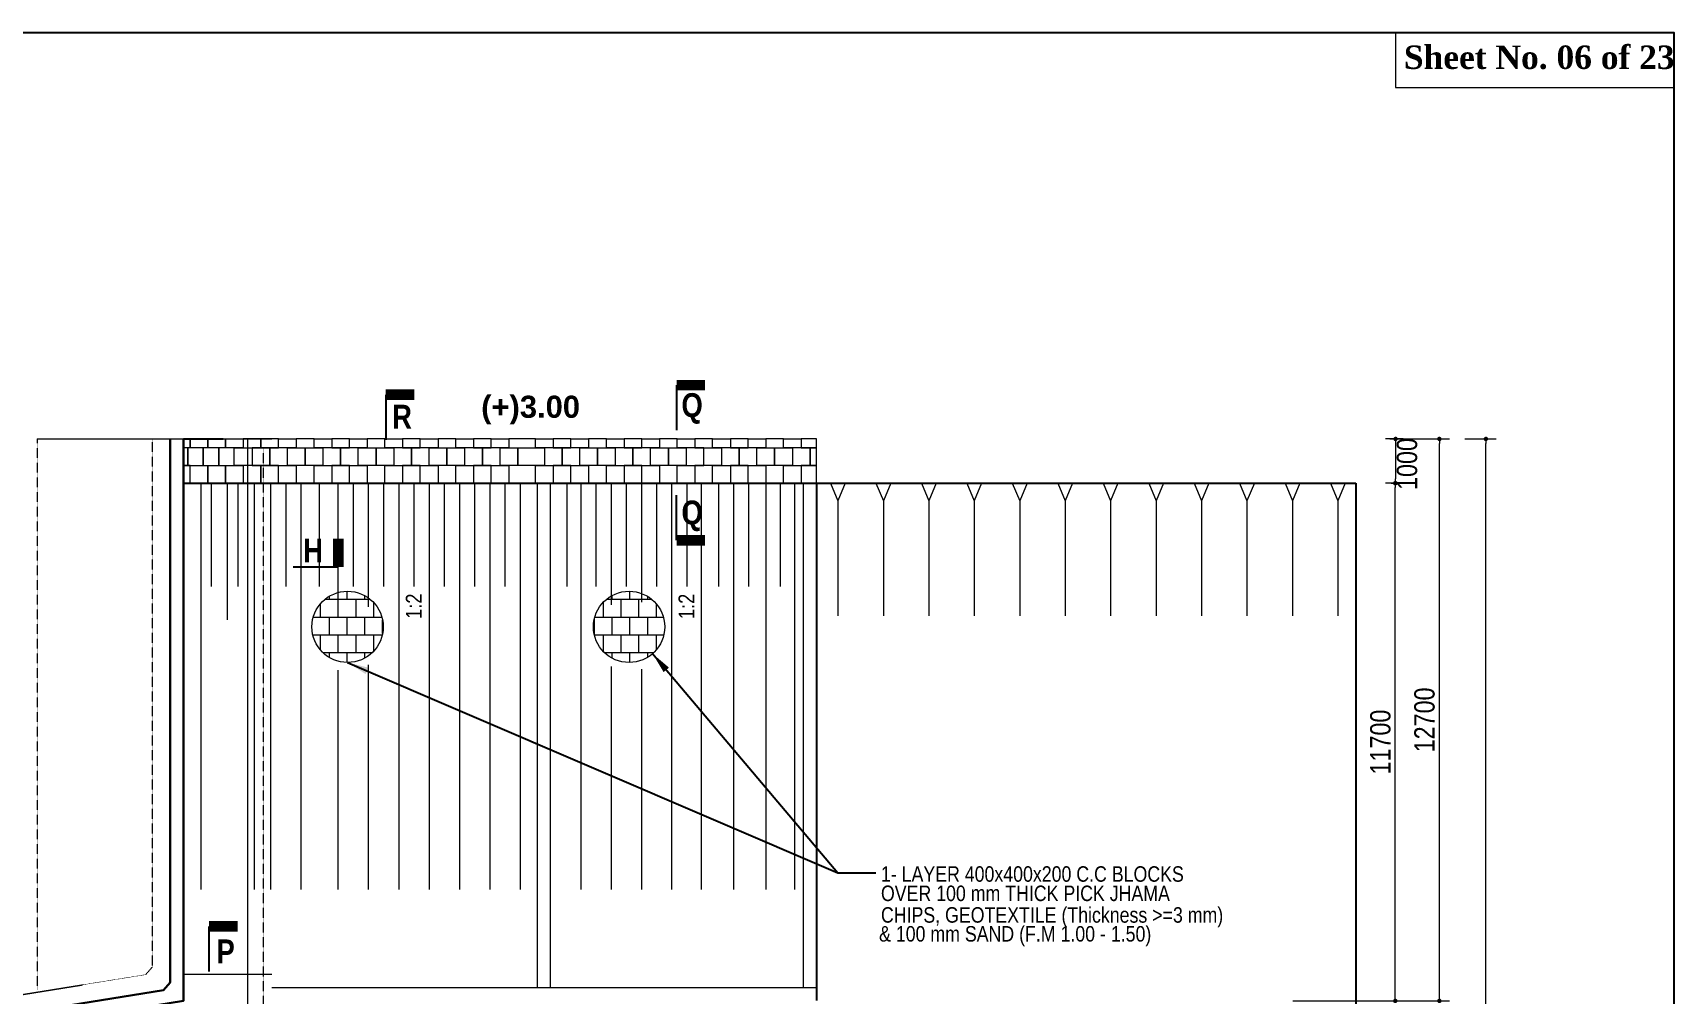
# Model space of a CAD drawing. Extents: x -119161 to 3778985, y -718511 to -30958.
# Drawn here: x 2649324 to 2686397, y -260881 to -239153 of the extents above; entities that cross this region are included whole.
import ezdxf

# ---------------------------------------------------------------- set-up
doc = ezdxf.new("R2010")
doc.units = 0
doc.header["$MEASUREMENT"] = 0
for name, pattern in [('DASHED2', [9.525, 6.35, -3.175]), ('DASHEDX2', [38.1, 25.4, -12.7]), ('HIDDEN', [0.375, 0.25, -0.125])]:
    doc.linetypes.add(name, pattern=pattern)
doc.layers.get('0').update_dxf_attribs({"linetype": 'CONTINUOUS'})
doc.layers.get('DEFPOINTS').update_dxf_attribs({"linetype": 'CONTINUOUS'})
for name, color, linetype, lineweight in [('Dim', 7, 'CONTINUOUS', 9), ('Dimension', 8, 'CONTINUOUS', 18), ('Grid Line_Outer', 7, 'CONTINUOUS', 5), ('HATCH', 252, 'CONTINUOUS', 5), ('line2', 3, 'CONTINUOUS', 30), ('slop', 8, 'CONTINUOUS', 9)]:
    doc.layers.add(name, color=color, linetype=linetype, lineweight=lineweight)
for name, color, linetype in [('DOTTED', 240, 'DASHED2'), ('LINE', 7, 'CONTINUOUS'), ('Slope', 8, 'CONTINUOUS'), ('TEXT', 10, 'CONTINUOUS')]:
    doc.layers.add(name, color=color, linetype=linetype)
doc.styles.add('1-2', font='arial.ttf')
doc.styles.add('3-16', font='ARIALN.TTF')
doc.styles.add('ARIAL', font='ARIALN.TTF')
doc.styles.add('DIM', font='isocp3.shx')
doc.styles.add('dimText', font='ARIALN.TTF')
doc.styles.get("Standard").update_dxf_attribs({"font": 'times.ttf', "height": 250})
doc.styles.add('text', font='ARIALN.TTF', dxfattribs={"height": 1.6})
doc.linetypes.add('ZIGZAG', pattern='A,0.0001,-0.2,[131,ltypeshp.shx,S=0.2,R=0,X=-0.2,Y=0],-0.4,[131,ltypeshp.shx,S=0.2,R=180,X=0.2,Y=0],-0.2', length=0.8001)
doc.dimstyles.new('dim_230', dxfattribs={"dimtxt": 460, "dimasz": 460, "dimexe": 230, "dimexo": 100, "dimgap": 100, "dimtad": 1, "dimdec": 0, "dimzin": 0, "dimdsep": 46, "dimtxsty": 'dimText', "dimcen": 0.09, "dimclrd": 256, "dimclre": 256, "dimclrt": 7, "dimadec": 0, "dimazin": 0, "dimtfac": 1, "dimtdec": 0, "dimtofl": 0, "dimtmove": 0, "dimatfit": 3, "dimfxl": 1, "dimtolj": 1, "dimtzin": 0, "dimlwd": -1, "dimlwe": -1, "dimarcsym": 0})
doc.dimstyles.new('dim_240', dxfattribs={"dimtxt": 480, "dimasz": 480, "dimexe": 300, "dimexo": 200, "dimgap": 200, "dimtad": 1, "dimdec": 0, "dimzin": 0, "dimdsep": 46, "dimtxsty": 'DIM', "dimcen": 350, "dimclrd": 5, "dimclre": 5, "dimclrt": 7, "dimadec": 0, "dimazin": 0, "dimtfac": 1, "dimtdec": 0, "dimtmove": 0, "dimatfit": 3, "dimfxl": 20, "dimtolj": 1, "dimtzin": 0, "dimarcsym": 0})

# ---------------------------------------------------------------- blocks, each defined once
blk = doc.blocks.new('_Dot')
at = {"color": 0, "linetype": 'ByBlock', "lineweight": -2}
blk.add_line((-0.5, 0), (-1, 0), dxfattribs=at)
at = {"color": 0, "linetype": 'ByBlock', "const_width": 0.5}
blk.add_lwpolyline([(-0.25, 0, 1), (0.25, 0, 1)], format="xyb", close=True, dxfattribs=at)
blk = doc.blocks.new('*D1800')
at = {"layer": 'DEFPOINTS', "color": 0, "lineweight": -2, "ltscale": 500}
for p in [(2680376, -248332), (2680103, -249332), (2680376, -249332)]:
    blk.add_point(p, dxfattribs=at)
at = {"layer": 'Dim', "ltscale": 500}
for p, q in [((2680276, -248332), (2679873, -248332)), ((2680103, -248432), (2680103, -249232)), ((2680276, -249332), (2679873, -249332))]:
    blk.add_line(p, q, dxfattribs=at)
at = {"layer": 'Dim', "ltscale": 500, "xscale": 100, "yscale": 100, "zscale": 100}
for p, rotation in [((2680103, -248332), 90), ((2680103, -249332), 270)]:
    blk.add_blockref('_Dot', p, dxfattribs=dict(at, rotation=rotation))
at = {"layer": 'Dim', "color": 7, "ltscale": 500, "insert": (2680365, -248899), "char_height": 460, "attachment_point": 5, "rotation": 90, "style": 'dimText'}
blk.add_mtext('\\A1;1000', dxfattribs=at)
blk = doc.blocks.new('sec')
at = {"layer": 'TEXT', "color": 5, "const_width": 200}
blk.add_lwpolyline([(0, 0), (0, 537)], dxfattribs=at)
at = {"layer": 'TEXT', "color": 5}
blk.add_lwpolyline([(0, 0), (-848, 0)], dxfattribs=at)
blk = doc.blocks.new('*D1850')
at = {"layer": 'DEFPOINTS', "color": 0, "lineweight": -2, "ltscale": 500}
for p in [(2679907, -249332), (2680097, -249332), (2679907, -261032)]:
    blk.add_point(p, dxfattribs=at)
at = {"layer": 'Dim', "ltscale": 500}
for p, q in [((2680007, -249332), (2680327, -249332)), ((2680097, -260932), (2680097, -249432)), ((2680007, -261032), (2680327, -261032))]:
    blk.add_line(p, q, dxfattribs=at)
at = {"layer": 'Dim', "ltscale": 500, "xscale": 100, "yscale": 100, "zscale": 100}
for p, rotation in [((2680097, -249332), 90), ((2680097, -261032), 270)]:
    blk.add_blockref('_Dot', p, dxfattribs=dict(at, rotation=rotation))
at = {"layer": 'Dim', "color": 7, "ltscale": 500, "insert": (2679763, -255182), "char_height": 460, "attachment_point": 5, "rotation": 90, "style": 'dimText'}
blk.add_mtext('\\A1;11700', dxfattribs=at)
blk = doc.blocks.new('*D1854')
at = {"layer": 'DEFPOINTS', "color": 0, "lineweight": -2, "ltscale": 500}
for p in [(2679873, -248332), (2681094, -248332), (2677684, -261032)]:
    blk.add_point(p, dxfattribs=at)
at = {"layer": 'Dim', "ltscale": 500}
for p, q in [((2679973, -248332), (2681324, -248332)), ((2681094, -260932), (2681094, -248432)), ((2677784, -261032), (2681324, -261032))]:
    blk.add_line(p, q, dxfattribs=at)
at = {"layer": 'Dim', "ltscale": 500, "xscale": 100, "yscale": 100, "zscale": 100}
for p, rotation in [((2681094, -248332), 90), ((2681094, -261032), 270)]:
    blk.add_blockref('_Dot', p, dxfattribs=dict(at, rotation=rotation))
at = {"layer": 'Dim', "color": 7, "ltscale": 500, "insert": (2680759, -254682), "char_height": 460, "attachment_point": 5, "rotation": 90, "style": 'dimText'}
blk.add_mtext('\\A1;12700', dxfattribs=at)
blk = doc.blocks.new('*D1855')
at = {"layer": 'DEFPOINTS', "color": 0, "lineweight": -2, "ltscale": 500}
for p in [(2681572, -248332), (2682144, -248332), (2681572, -285232)]:
    blk.add_point(p, dxfattribs=at)
at = {"layer": 'Dim', "ltscale": 500}
for p, q in [((2681672, -248332), (2682374, -248332)), ((2682144, -285132), (2682144, -248432)), ((2681672, -285232), (2682374, -285232))]:
    blk.add_line(p, q, dxfattribs=at)
at = {"layer": 'Dim', "ltscale": 500, "xscale": 100, "yscale": 100, "zscale": 100}
for p, rotation in [((2682144, -248332), 90), ((2682144, -285232), 270)]:
    blk.add_blockref('_Dot', p, dxfattribs=dict(at, rotation=rotation))
at = {"layer": 'Dim', "color": 7, "ltscale": 500, "insert": (2681809, -266782), "char_height": 460, "attachment_point": 5, "rotation": 90, "style": 'dimText'}
blk.add_mtext('\\A1;36900', dxfattribs=at)

msp = doc.modelspace()

# ---------------------------------------------------------------- hatches: boundary and pattern name
at = {"layer": 'Dimension', "lineweight": 13, "ltscale": 2}
h = msp.add_hatch(dxfattribs=at)
h.set_pattern_fill('AR-B88', color=8, scale=50, style=0)
h.set_pattern_definition([(0, (2284624.14, -323556.95), (9e-14, 400), []), (90, (2284624.14, -323556.95), (-200, 400), [400, -400])])
h.paths.add_polyline_path([(2657238.8, -252578.8, 1), (2655627.8, -252578.8, 1)])
h = msp.add_hatch(dxfattribs=at)
h.set_pattern_fill('AR-B88', color=8, scale=50, style=0)
h.set_pattern_definition([(0, (2285811.47, -323556.95), (9e-14, 400), []), (90, (2285811.47, -323556.95), (-200, 400), [400, -400])])
h.paths.add_polyline_path([(2663596.6, -252578.8, 1), (2661985.6, -252578.8, 1)])

# ---------------------------------------------------------------- linework, layer by layer
at = {"layer": 'Dim', "color": 8, "ltscale": 500}
for p, q in [((2653117.2, -249332.2), (2653117.2, -252417.5)), ((2653351.7, -249332.2, 0), (2653351.7, -251668.3, 0)), ((2653717.4, -249332.2), (2653717.4, -252417.5)), ((2653951.9, -249332.2, 0), (2653951.9, -251668.3, 0)), ((2654323.2, -249332.2), (2654323.2, -252406.4)), ((2654694.4, -249332.2), (2654694.4, -258518.2)), ((2655037.3, -249332.2), (2655037.3, -251668.8)), ((2655380.2, -249332.2), (2655380.2, -258518.2)), ((2655792.2, -249332.2), (2655792.2, -251668.8)), ((2656216, -249332.2), (2656216, -252003.2)), ((2656558.9, -249332.2), (2656558.9, -251668.8)), ((2656901.8, -249332.2), (2656901.8, -252123.7)), ((2657244.8, -249332.2), (2657244.8, -251668.8)), ((2657587.7, -249332.2), (2657587.7, -258518.2)), ((2657930.6, -249332.2), (2657930.6, -251668.8)), ((2658273.5, -249332.2), (2658273.5, -258518.2)), ((2658616.4, -249332.2), (2658616.4, -251668.8)), ((2658959.3, -249332.2), (2658959.3, -258518.2)), ((2659302.2, -249332.2), (2659302.2, -251668.8)), ((2659645.1, -249332.2), (2659645.1, -258518.2)), ((2659988, -249332.2), (2659988, -251668.8)), ((2660330.9, -249332.2), (2660330.9, -258518.2)), ((2661385.9, -249332.2), (2661385.9, -251668.8)), ((2661699.3, -249332.2), (2661699.3, -258518.2)), ((2662042.2, -249332.2), (2662042.2, -251668.8)), ((2662385.2, -249332.2), (2662385.2, -252083.1)), ((2662728.1, -249332.2), (2662728.1, -251668.8)), ((2663071, -249332.2), (2663071, -252023.5)), ((2663412, -249332.2), (2663412, -251668.8)), ((2663753, -249332.2), (2663753, -258518.2)), ((2664094, -249332.2), (2664094, -251668.8)), ((2664419.2, -249332.2), (2664419.2, -258518.2)), ((2664807.5, -249332.2), (2664807.5, -251668.8)), ((2665148.5, -249332.2), (2665148.5, -258518.2)), ((2665489.6, -249332.2), (2665489.6, -251668.8)), ((2665877.8, -249332.2), (2665877.8, -258518.2)), ((2666203, -249332.2), (2666203, -251668.8)), ((2666528.2, -249332.2), (2666528.2, -258518.2)), ((2653117.2, -252416.2), (2653117.2, -258518.2)), ((2654323.2, -252406.4), (2654323.2, -258518.2)), ((2656216, -253554.5), (2656216, -258518.2)), ((2656901.8, -253434), (2656901.8, -258518.2)), ((2662385.2, -253474.6), (2662385.2, -258518.2)), ((2663071, -253534.2), (2663071, -258518.2))]:
    msp.add_line(p, q, dxfattribs=at)
at = {"layer": 'Dim', "color": 8, "ltscale": 500, "elevation": 0}
for points in [[(2667341.2, -249332.2), (2667507.9, -249727.3)], [(2667341.2, -249332.2), (2667507.9, -249727.3)], [(2667674.6, -249332.2), (2667507.9, -249727.3)], [(2667674.6, -249332.2), (2667507.9, -249727.3)], [(2668367.8, -249332.2), (2668534.5, -249727.3)], [(2668367.8, -249332.2), (2668534.5, -249727.3)], [(2668701.2, -249332.2), (2668534.5, -249727.3)], [(2668701.2, -249332.2), (2668534.5, -249727.3)], [(2669394.4, -249332.2), (2669561.1, -249727.3)], [(2669394.4, -249332.2), (2669561.1, -249727.3)], [(2669727.8, -249332.2), (2669561.1, -249727.3)], [(2669727.8, -249332.2), (2669561.1, -249727.3)], [(2670421, -249332.2), (2670587.7, -249727.3)], [(2670421, -249332.2), (2670587.7, -249727.3)], [(2670754.4, -249332.2), (2670587.7, -249727.3)], [(2670754.4, -249332.2), (2670587.7, -249727.3)], [(2671447.6, -249332.2), (2671614.3, -249727.3)], [(2671447.6, -249332.2), (2671614.3, -249727.3)], [(2671781, -249332.2), (2671614.3, -249727.3)], [(2671781, -249332.2), (2671614.3, -249727.3)], [(2672474.2, -249332.2), (2672640.9, -249727.3)], [(2672474.2, -249332.2), (2672640.9, -249727.3)], [(2672807.6, -249332.2), (2672640.9, -249727.3)], [(2672807.6, -249332.2), (2672640.9, -249727.3)], [(2673500.8, -249332.1), (2673667.5, -249727.3)], [(2673500.8, -249332.1), (2673667.5, -249727.3)], [(2673834.2, -249332.1), (2673667.5, -249727.3)], [(2673834.2, -249332.1), (2673667.5, -249727.3)], [(2674527.4, -249332.1), (2674694.1, -249727.3)], [(2674527.4, -249332.1), (2674694.1, -249727.3)], [(2674860.8, -249332.1), (2674694.1, -249727.3)], [(2674860.8, -249332.1), (2674694.1, -249727.3)], [(2675554, -249332.1), (2675720.7, -249727.3)], [(2675554, -249332.1), (2675720.7, -249727.3)], [(2675887.4, -249332.1), (2675720.7, -249727.3)], [(2675887.4, -249332.1), (2675720.7, -249727.3)], [(2676580.6, -249332.2), (2676747.3, -249727.3)], [(2676580.6, -249332.2), (2676747.3, -249727.3)], [(2676914, -249332.2), (2676747.3, -249727.3)], [(2676914, -249332.2), (2676747.3, -249727.3)], [(2677607.2, -249332.1), (2677773.9, -249727.3)], [(2677607.2, -249332.1), (2677773.9, -249727.3)], [(2677940.6, -249332.1), (2677773.9, -249727.3)], [(2677940.6, -249332.1), (2677773.9, -249727.3)], [(2678633.8, -249332.2), (2678800.5, -249727.3)], [(2678633.8, -249332.2), (2678800.5, -249727.3)], [(2678967.2, -249332.2), (2678800.5, -249727.3)], [(2678967.2, -249332.2), (2678800.5, -249727.3)], [(2667507.9, -249727.3), (2667507.9, -252329.9)], [(2669561.1, -249727.3), (2669561.1, -252329.9)], [(2671614.3, -249727.3), (2671614.3, -252329.9)], [(2673667.5, -249727.3), (2673667.5, -252329.9)], [(2675720.7, -249727.3), (2675720.7, -252329.9)], [(2677773.9, -249727.3), (2677773.9, -252329.9)]]:
    msp.add_lwpolyline(points, dxfattribs=at)
at = {"layer": 'Dim', "color": 8, "ltscale": 500}
for points in [[(2668534.5, -249727.3), (2668534.5, -252329.9)], [(2670587.7, -249727.3), (2670587.7, -252329.9)], [(2672640.9, -249727.3), (2672640.9, -252329.9)], [(2674694.1, -249727.3), (2674694.1, -252329.9)], [(2676747.3, -249727.3), (2676747.3, -252329.9)], [(2678800.5, -249727.3), (2678800.5, -252329.9)]]:
    msp.add_lwpolyline(points, dxfattribs=at)
at = {"layer": 'Dimension', "color": 0, "lineweight": 13, "ltscale": 2}
for p, q in [((2652724.7, -249332.2), (2679208.8, -249332.2)), ((2660712, -249332.2), (2660712, -260732.2)), ((2661012, -249332.2), (2661012, -260732.2)), ((2666724.7, -249332.2), (2666724.7, -260732.2)), ((2654724.7, -260732.2), (2667024.7, -260732.2))]:
    msp.add_line(p, q, dxfattribs=at)
at = {"layer": 'Dimension', "color": 0, "lineweight": 18, "ltscale": 2}
msp.add_line((2667195.6, -249332.2, 0), (2667720.3, -249332.2, 0), dxfattribs=at)
at = {"layer": 'Dimension', "color": 0, "lineweight": 30, "ltscale": 2}
msp.add_lwpolyline([(2636538.5, -263331.2), (2652276, -260789.4), (2652424.7, -260619.6), (2652424.7, -248332.4)], dxfattribs=at)
at = {"layer": 'Dimension', "color": 0, "lineweight": 30, "ltscale": 2, "elevation": 0}
msp.add_lwpolyline([(2637190.8, -263555.6), (2652724.7, -261032.2), (2652724.7, -248332.9)], dxfattribs=at)
at = {"layer": 'Dimension', "color": 2, "lineweight": 13, "ltscale": 2, "elevation": 0}
for points in [[(2652874.5, -248532.7), (2652724.7, -248532.7), (2652724.7, -248333), (2652874.5, -248333)], [(2653274.7, -248532.7), (2652874.5, -248532.7), (2652874.5, -248333), (2653274.7, -248333)], [(2653674.8, -248532.7), (2653274.7, -248532.7), (2653274.7, -248333), (2653674.9, -248333)], [(2654075, -248532.7), (2653674.8, -248532.7), (2653674.9, -248333), (2654075, -248333)], [(2654075, -248532.7), (2654475.2, -248532.7), (2654475.2, -248333), (2654075, -248333)], [(2654475.2, -248532.7), (2654875.3, -248532.7), (2654875.3, -248333), (2654475.2, -248333)], [(2655275.5, -248532.7), (2654875.3, -248532.7), (2654875.3, -248333), (2655275.5, -248333)], [(2655275.5, -248532.7), (2655675.7, -248532.7), (2655675.6, -248333), (2655275.5, -248333)], [(2656075.8, -248532.7), (2655675.6, -248532.7), (2655675.7, -248333), (2656075.8, -248333)], [(2656075.8, -248532.7), (2656476, -248532.7), (2656476, -248333), (2656075.8, -248333)], [(2656876.1, -248532.7), (2656476, -248532.7), (2656476, -248333), (2656876.1, -248333)], [(2656876.1, -248532.7), (2657276.3, -248532.7), (2657276.3, -248333), (2656876.1, -248333)], [(2657676.4, -248532.7), (2657276.3, -248532.7), (2657276.3, -248333), (2657676.4, -248333)], [(2657676.4, -248532.7), (2658076.6, -248532.7), (2658076.6, -248333), (2657676.4, -248333)], [(2658476.7, -248532.7), (2658076.6, -248532.7), (2658076.6, -248333), (2658476.8, -248333)], [(2658476.7, -248532.7), (2658876.9, -248532.7), (2658876.9, -248333), (2658476.8, -248333)], [(2659277.1, -248532.7), (2658876.9, -248532.7), (2658876.9, -248333), (2659277.1, -248333)], [(2659277.1, -248532.7), (2659677.2, -248532.7), (2659677.2, -248333), (2659277.1, -248333)], [(2660077.4, -248532.7), (2659677.2, -248532.7), (2659677.2, -248333), (2660077.4, -248333)], [(2660077.4, -248532.7), (2660677.5, -248532.7), (2660677.5, -248333), (2660077.4, -248333)], [(2661077.7, -248532.7), (2660677.5, -248532.7), (2660677.5, -248333), (2661077.7, -248333)], [(2661077.7, -248532.7), (2661477.8, -248532.7), (2661477.9, -248333), (2661077.7, -248333)], [(2661878, -248532.7), (2661477.8, -248532.7), (2661477.9, -248333), (2661878, -248333)], [(2661878, -248532.7), (2662278.2, -248532.7), (2662278.2, -248333), (2661878, -248333)], [(2662678.3, -248532.7), (2662278.2, -248532.7), (2662278.2, -248333), (2662678.3, -248333)], [(2662678.3, -248532.7), (2663078.5, -248532.7), (2663078.5, -248333), (2662678.3, -248333)], [(2663478.6, -248532.7), (2663078.5, -248532.7), (2663078.5, -248333), (2663478.6, -248333)], [(2663478.6, -248532.7), (2663878.8, -248532.7), (2663878.8, -248333), (2663478.6, -248333)], [(2664278.9, -248532.7), (2663878.8, -248532.7), (2663878.8, -248333), (2664279, -248333)], [(2664278.9, -248532.7), (2664679.1, -248532.7), (2664679.1, -248333), (2664278.9, -248333)], [(2665079.3, -248532.7), (2664679.1, -248532.7), (2664679.1, -248333), (2665079.3, -248333)], [(2665079.3, -248532.7), (2665479.4, -248532.7), (2665479.4, -248333), (2665079.3, -248333)], [(2665879.6, -248532.7), (2665479.4, -248532.7), (2665479.4, -248333), (2665879.6, -248333)], [(2665879.6, -248532.7), (2666279.7, -248532.7), (2666279.7, -248333), (2665879.6, -248333)], [(2666679.9, -248532.7), (2666279.7, -248532.7), (2666279.7, -248333), (2666679.9, -248333)], [(2666679.9, -248532.7), (2667024.7, -248532.7), (2667024.7, -248333), (2666679.9, -248333)]]:
    msp.add_lwpolyline(points, close=True, dxfattribs=at)
at = {"layer": 'Dimension', "color": 4, "lineweight": 13, "ltscale": 2, "elevation": 0}
for points in [[(2652724.7, -248932.7), (2652824.7, -248932.7), (2652824.7, -248532.7), (2652724.7, -248532.7)], [(2652824.7, -248932.7), (2653174.8, -248932.7), (2653174.8, -248532.7), (2652824.7, -248532.7)], [(2653174.8, -248932.7), (2653524.9, -248932.7), (2653524.9, -248532.7), (2653174.8, -248532.7)], [(2653524.9, -248932.7), (2653874.9, -248932.7), (2653874.9, -248532.7), (2653524.9, -248532.7)], [(2654275.1, -248932.7), (2653874.9, -248932.7), (2653874.9, -248532.7), (2654275.1, -248532.7)], [(2654275.1, -248932.7), (2654675.3, -248932.7), (2654675.3, -248532.7), (2654275.1, -248532.7)], [(2654675.3, -248932.7), (2655075.4, -248932.7), (2655075.4, -248532.7), (2654675.3, -248532.7)], [(2655475.6, -248932.7), (2655075.4, -248932.7), (2655075.4, -248532.7), (2655475.6, -248532.7)], [(2655875.7, -248932.7), (2655475.6, -248932.7), (2655475.6, -248532.7), (2655875.7, -248532.7)], [(2655875.7, -248932.7), (2656275.9, -248932.7), (2656275.9, -248532.7), (2655875.7, -248532.7)], [(2656275.9, -248932.7), (2656676, -248932.7), (2656676, -248532.7), (2656275.9, -248532.7)], [(2657076.2, -248932.7), (2656676, -248932.7), (2656676, -248532.7), (2657076.2, -248532.7)], [(2657476.4, -248932.7), (2657076.2, -248932.7), (2657076.2, -248532.7), (2657476.4, -248532.7)], [(2657476.4, -248932.7), (2657876.5, -248932.7), (2657876.5, -248532.7), (2657476.4, -248532.7)], [(2657876.5, -248932.7), (2658276.7, -248932.7), (2658276.7, -248532.7), (2657876.5, -248532.7)], [(2658676.8, -248932.7), (2658276.7, -248932.7), (2658276.7, -248532.7), (2658676.8, -248532.7)], [(2659077, -248932.7), (2658676.8, -248932.7), (2658676.8, -248532.7), (2659077, -248532.7)], [(2659077, -248932.7), (2659477.1, -248932.7), (2659477.1, -248532.7), (2659077, -248532.7)], [(2659477.1, -248932.7), (2659877.3, -248932.7), (2659877.3, -248532.7), (2659477.1, -248532.7)], [(2660277.5, -248932.7), (2659877.3, -248932.7), (2659877.3, -248532.7), (2660277.5, -248532.7)], [(2660877.6, -248932.7), (2660277.5, -248932.7), (2660277.5, -248532.7), (2660877.6, -248532.7)], [(2660877.6, -248932.7), (2661277.8, -248932.7), (2661277.8, -248532.7), (2660877.6, -248532.7)], [(2661277.8, -248932.7), (2661677.9, -248932.7), (2661677.9, -248532.7), (2661277.8, -248532.7)], [(2662078.1, -248932.7), (2661677.9, -248932.7), (2661677.9, -248532.7), (2662078.1, -248532.7)], [(2662478.3, -248932.7), (2662078.1, -248932.7), (2662078.1, -248532.7), (2662478.3, -248532.7)], [(2662478.3, -248932.7), (2662878.4, -248932.7), (2662878.4, -248532.7), (2662478.3, -248532.7)], [(2662878.4, -248932.7), (2663278.6, -248932.7), (2663278.6, -248532.7), (2662878.4, -248532.7)], [(2663678.7, -248932.7), (2663278.6, -248932.7), (2663278.6, -248532.7), (2663678.7, -248532.7)], [(2664078.9, -248932.7), (2663678.7, -248932.7), (2663678.7, -248532.7), (2664078.9, -248532.7)], [(2664078.9, -248932.7), (2664479, -248932.7), (2664479, -248532.7), (2664078.9, -248532.7)], [(2664879.2, -248932.7), (2664479, -248932.7), (2664479, -248532.7), (2664879.2, -248532.7)], [(2664879.2, -248932.7), (2665279.4, -248932.7), (2665279.4, -248532.7), (2664879.2, -248532.7)], [(2665279.4, -248932.7), (2665679.5, -248932.7), (2665679.5, -248532.7), (2665279.4, -248532.7)], [(2666079.7, -248932.7), (2665679.5, -248932.7), (2665679.5, -248532.7), (2666079.7, -248532.7)], [(2666479.8, -248932.7), (2666079.7, -248932.7), (2666079.7, -248532.7), (2666479.8, -248532.7)], [(2666479.8, -248932.7), (2666880, -248932.7), (2666880, -248532.7), (2666479.8, -248532.7)], [(2666880, -248932.7), (2667024.7, -248932.7), (2667024.7, -248532.7), (2666880, -248532.7)], [(2652724.7, -249332.7), (2652874.5, -249332.7), (2652874.5, -248932.7), (2652724.7, -248932.7)], [(2653274.7, -249332.7), (2652874.5, -249332.7), (2652874.5, -248932.7), (2653274.7, -248932.7)], [(2653674.9, -249332.7), (2653274.7, -249332.7), (2653274.7, -248932.7), (2653674.9, -248932.7)], [(2654075, -249332.7), (2653674.9, -249332.7), (2653674.9, -248932.7), (2654075, -248932.7)], [(2654075, -249332.7), (2654475.2, -249332.7), (2654475.2, -248932.7), (2654075, -248932.7)], [(2654475.2, -249332.7), (2654875.3, -249332.7), (2654875.3, -248932.7), (2654475.2, -248932.7)], [(2655275.5, -249332.7), (2654875.3, -249332.7), (2654875.3, -248932.7), (2655275.5, -248932.7)], [(2655275.5, -249332.7), (2655675.6, -249332.7), (2655675.6, -248932.7), (2655275.5, -248932.7)], [(2656075.8, -249332.7), (2655675.6, -249332.7), (2655675.6, -248932.7), (2656075.8, -248932.7)], [(2656075.8, -249332.7), (2656476, -249332.7), (2656476, -248932.7), (2656075.8, -248932.7)], [(2656876.1, -249332.7), (2656476, -249332.7), (2656476, -248932.7), (2656876.1, -248932.7)], [(2656876.1, -249332.7), (2657276.3, -249332.7), (2657276.3, -248932.7), (2656876.1, -248932.7)], [(2657676.4, -249332.7), (2657276.3, -249332.7), (2657276.3, -248932.7), (2657676.4, -248932.7)], [(2657676.4, -249332.7), (2658076.6, -249332.7), (2658076.6, -248932.7), (2657676.4, -248932.7)], [(2658476.8, -249332.7), (2658076.6, -249332.7), (2658076.6, -248932.7), (2658476.8, -248932.7)], [(2658476.8, -249332.7), (2658876.9, -249332.7), (2658876.9, -248932.7), (2658476.8, -248932.7)], [(2659277.1, -249332.7), (2658876.9, -249332.7), (2658876.9, -248932.7), (2659277.1, -248932.7)], [(2659277.1, -249332.7), (2659677.2, -249332.7), (2659677.2, -248932.7), (2659277.1, -248932.7)], [(2660077.4, -249332.7), (2659677.2, -249332.7), (2659677.2, -248932.7), (2660077.4, -248932.7)], [(2660077.4, -249332.7), (2660677.5, -249332.7), (2660677.5, -248932.7), (2660077.4, -248932.7)], [(2661077.7, -249332.7), (2660677.5, -249332.7), (2660677.5, -248932.7), (2661077.7, -248932.7)], [(2661077.7, -249332.7), (2661477.9, -249332.7), (2661477.9, -248932.7), (2661077.7, -248932.7)], [(2661878, -249332.7), (2661477.9, -249332.7), (2661477.9, -248932.7), (2661878, -248932.7)], [(2661878, -249332.7), (2662278.2, -249332.7), (2662278.2, -248932.7), (2661878, -248932.7)], [(2662678.3, -249332.7), (2662278.2, -249332.7), (2662278.2, -248932.7), (2662678.3, -248932.7)], [(2662678.3, -249332.7), (2663078.5, -249332.7), (2663078.5, -248932.7), (2662678.3, -248932.7)], [(2663478.6, -249332.7), (2663078.5, -249332.7), (2663078.5, -248932.7), (2663478.6, -248932.7)], [(2663478.6, -249332.7), (2663878.8, -249332.7), (2663878.8, -248932.7), (2663478.6, -248932.7)], [(2664279, -249332.7), (2663878.8, -249332.7), (2663878.8, -248932.7), (2664279, -248932.7)], [(2664279, -249332.7), (2664679.1, -249332.7), (2664679.1, -248932.7), (2664279, -248932.7)], [(2665079.3, -249332.7), (2664679.1, -249332.7), (2664679.1, -248932.7), (2665079.3, -248932.7)], [(2665079.3, -249332.7), (2665479.4, -249332.7), (2665479.4, -248932.7), (2665079.3, -248932.7)], [(2665879.6, -249332.7), (2665479.4, -249332.7), (2665479.4, -248932.7), (2665879.6, -248932.7)], [(2665879.6, -249332.7), (2666279.7, -249332.7), (2666279.7, -248932.7), (2665879.6, -248932.7)], [(2666679.9, -249332.7), (2666279.7, -249332.7), (2666279.7, -248932.7), (2666679.9, -248932.7)], [(2666679.9, -249332.7), (2667024.7, -249332.7), (2667024.7, -248932.7), (2666679.9, -248932.7)]]:
    msp.add_lwpolyline(points, close=True, dxfattribs=at)
at = {"layer": 'Dimension', "color": 0, "lineweight": 13, "ltscale": 2}
for centre in [(2656433.3, -252578.8), (2662791.1, -252578.8)]:
    msp.add_circle(centre, 805.5, dxfattribs=at)
at = {"layer": 'DOTTED', "color": 4, "linetype": 'DASHEDX2', "lineweight": 20, "ltscale": 0.1}
for points in [[(2635901.7, -263012.9), (2651876, -260439.2), (2652024.7, -260269.4), (2652024.7, -248332.4)], [(2649424.4, -248332.4), (2649424.4, -260779.8)], [(2654524.7, -248533), (2654524.7, -285431.9)]]:
    msp.add_lwpolyline(points, dxfattribs=at)
at = {"layer": 'DOTTED', "color": 4, "linetype": 'HIDDEN', "lineweight": 20, "ltscale": 2500000.0, "elevation": 0}
msp.add_lwpolyline([(2649424.4, -248332.4), (2654724.7, -248333)], dxfattribs=at)
at = {"layer": 'DOTTED', "linetype": 'ZIGZAG', "lineweight": 20, "ltscale": 2}
msp.add_lwpolyline([(2654175, -248332.9), (2654175, -285235.7)], dxfattribs=at)
at = {"layer": 'Grid Line_Outer', "ltscale": 2}
msp.add_lwpolyline([(2654724.7, -260438.7), (2652724.7, -260438.7)], dxfattribs=at)
at = {"layer": 'HATCH', "color": 8}
msp.add_line((2652424.7, -248332.4), (2652424.7, -249332.4), dxfattribs=at)
at = {"layer": 'LINE', "ltscale": 50}
msp.add_line((2652724.7, -249332.2, 0), (2679208.8, -249332.2), dxfattribs=at)
at = {"layer": 'LINE', "elevation": 0}
msp.add_lwpolyline([(2577358.1, -316259.2), (2686396.6, -316259.2), (2686396.6, -239153.4), (2577358.1, -239153.4)], close=True, dxfattribs=at)
at = {"layer": 'LINE', "lineweight": 9, "elevation": 0}
msp.add_lwpolyline([(2686396.6, -239153.4), (2680102.1, -239153.4), (2680102.1, -240388.2), (2686396.6, -240388.2)], close=True, dxfattribs=at)
at = {"layer": 'LINE', "elevation": 0}
msp.add_lwpolyline([(2667024.7, -249332.2), (2667024.7, -261022.7)], dxfattribs=at)
at = {"layer": 'LINE'}
msp.add_lwpolyline([(2679208.8, -249332.2), (2679208.8, -267970.3), (2678812.8, -267968.4), (2679467.2, -268407.8), (2679180.8, -268411.6), (2679180.8, -284232.2)], dxfattribs=at)
at = {"layer": 'Slope', "ltscale": 50}
msp.add_lwpolyline([(2652724.7, -248332.9), (2653624.8, -248333)], dxfattribs=at)

# ---------------------------------------------------------------- block references
at = {"layer": 'slop', "yscale": 1.200000000186265, "zscale": 1.199999999999818, "rotation": 270}
for p, xscale in [((2657295, -247333.3, 0), -1.200000000186265), ((2663864.5, -247117.1), -1.200000000186265), ((2663864.5, -250620.8), 1.200000000186265), ((2653303.2, -259347.4), -1.200000000186265)]:
    msp.add_blockref('sec', p, dxfattribs=dict(at, xscale=xscale))
at = {"layer": 'slop', "xscale": 1.200000000186265, "yscale": 1.200000000186265, "zscale": 1.200000000000728}
msp.add_blockref('sec', (2656224.9, -251227.8), dxfattribs=at)

# ---------------------------------------------------------------- texts
at = {"layer": 'Dim', "color": 7, "style": 'ARIAL'}
for s, p in [('1- LAYER 400x400x200 C.C BLOCKS', (2668480.3, -258339.6)), ('OVER 100 mm THICK PICK JHAMA', (2668480.3, -258776.5)), ('CHIPS, GEOTEXTILE (Thickness >=3 mm) ', (2668480.3, -259264.8)), ('& 100 mm SAND (F.M 1.00 - 1.50)', (2668437.6, -259691.7))]:
    msp.add_text(s, height=350, dxfattribs=at).set_placement(p)
at = {"layer": 'Dimension', "color": 0, "lineweight": 13, "ltscale": 2, "insert": (2660567.5, -247679.7), "char_height": 500, "width": 2351.861, "attachment_point": 5, "style": '1-2'}
msp.add_mtext('{\\fArial|b1|i0|c0|p34;\\C6;(+)3.00}', dxfattribs=at)
at = {"layer": 'LINE', "color": 7, "lineweight": 9, "insert": (2680291.9, -239440.4, 0), "char_height": 530.099, "width": 19040.97, "attachment_point": 1}
msp.add_mtext('{\\fTimes New Roman|b1|i0|c0|p18;Sheet No. 06 of 23}', dxfattribs=at)
at = {"layer": 'LINE', "color": 0, "linetype": 'ByBlock', "lineweight": 15, "char_height": 360, "attachment_point": 6, "rotation": 90, "style": '3-16'}
for insert in [(2657929.6, -251826.1), (2664087.8, -251830.2)]:
    msp.add_mtext('1:2', dxfattribs=dict(at, insert=insert))
at = {"layer": 'TEXT', "color": 7, "char_height": 540, "width": 440.719, "style": 'text'}
for s, insert, attachment_point in [('{\\fArial Narrow|b1|i0|c0|p34;R}', (2657886.4, -247559.5, 0), 3), ('{\\fArial Narrow|b1|i0|c0|p34;Q}', (2664456, -247992.4, 0), 9), ('{\\fArial Narrow|b1|i0|c0|p34;Q}', (2664456, -249724.2, 0), 3), ('{\\fArial Narrow|b1|i0|c0|p34;H}', (2655878.2, -250584.1), 3), ('{\\fArial Narrow|b1|i0|c0|p34;P}', (2653473.3, -259643.8), 1)]:
    msp.add_mtext(s, dxfattribs=dict(at, insert=insert, attachment_point=attachment_point))

# ---------------------------------------------------------------- dimensions: what is measured, and where the dimension line sits
at = {"layer": 'Dim', "ltscale": 500}
for base, p1, p2, picture, middle in [((2681094, -248332.2), (2677683.9, -261032.2), (2679872.8, -248332.2), '*D1854', (2680759.1, -254682.2)), ((2682143.9, -248332.2), (2681572.3, -285232.2), (2681572.3, -248332.2), '*D1855', (2681809, -266782.2)), ((2680097.4, -249332.2), (2679907.5, -261032.2), (2679907.5, -249332.2), '*D1850', (2679762.5, -255182.2))]:
    dim = msp.add_linear_dim(base=base, p1=p1, p2=p2, angle=90, dimstyle='dim_230', override={"dimasz": 100, "dimblk1": 'Dot', "dimblk2": 'Dot', "dimsah": 1, "dimtmove": 2}, dxfattribs=at)
    dim.commit()
    dim.dimension.update_dxf_attribs({"geometry": picture, "text_midpoint": middle})
dim = msp.add_linear_dim(base=(2680102.8, -249332.2), p1=(2680376.4, -248332.2), p2=(2680376.4, -249332.2), angle=90, dimstyle='dim_230', override={"dimasz": 100, "dimblk1": 'Dot', "dimblk2": 'Dot', "dimsah": 1, "dimtmove": 2}, dxfattribs=at)
dim.commit()
dim.dimension.update_dxf_attribs({"geometry": '*D1800', "text_midpoint": (2680365.3, -248899.1), "dimtype": 160})

# ---------------------------------------------------------------- leaders
at = {"layer": 'line2', "lineweight": -2}
for points in [[(2663322.1, -253184.5, 0), (2667508.9, -258140.1, 0), (2668367.7, -258140.1, 0)], [(2656433.3, -253384.3, 0), (2667508.9, -258140.1, 0), (2668367.7, -258140.1, 0)]]:
    msp.add_leader(points, dimstyle='dim_240', override={"dimtad": 0}, dxfattribs=at)

doc.saveas('drawing.dxf')
